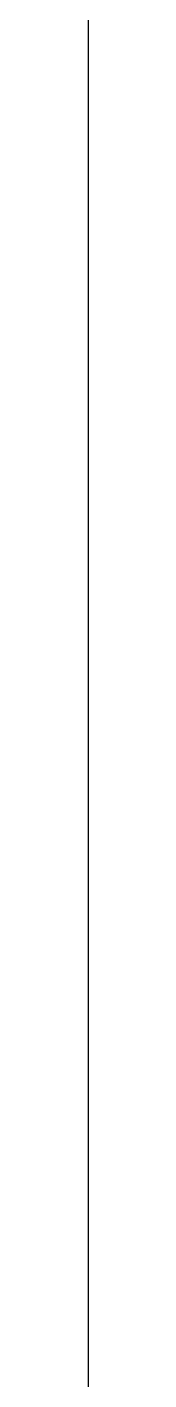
# Model space of a CAD drawing. Extents: x 152195838 to 160350639, y 364657247 to 370318102.
# Drawn here: x 157579747 to 157579747, y 364997995.8 to 364998178 of the extents above; entities that cross this region are included whole.
import ezdxf

# ---------------------------------------------------------------- set-up
doc = ezdxf.new("R2010")
doc.units = 0
doc.header["$MEASUREMENT"] = 0
doc.layers.add('4A.TEC 벽체 3', color=4, linetype='CONTINUOUS')

# ---------------------------------------------------------------- blocks, each defined once
blk = doc.blocks.new('zw$BB1D')
at = {"layer": '4A.TEC 벽체 3'}
blk.add_line((262, 752.0000000298023), (-412.9999999403954, 752), dxfattribs=at)

msp = doc.modelspace()

# ---------------------------------------------------------------- block references
at = {"layer": '4A.TEC 벽체 3', "xscale": -1, "rotation": 269.9999999957312}
msp.add_blockref('zw$BB1D', (157578995.0045774, 364998019.8958184), dxfattribs=at)

doc.saveas('drawing.dxf')
